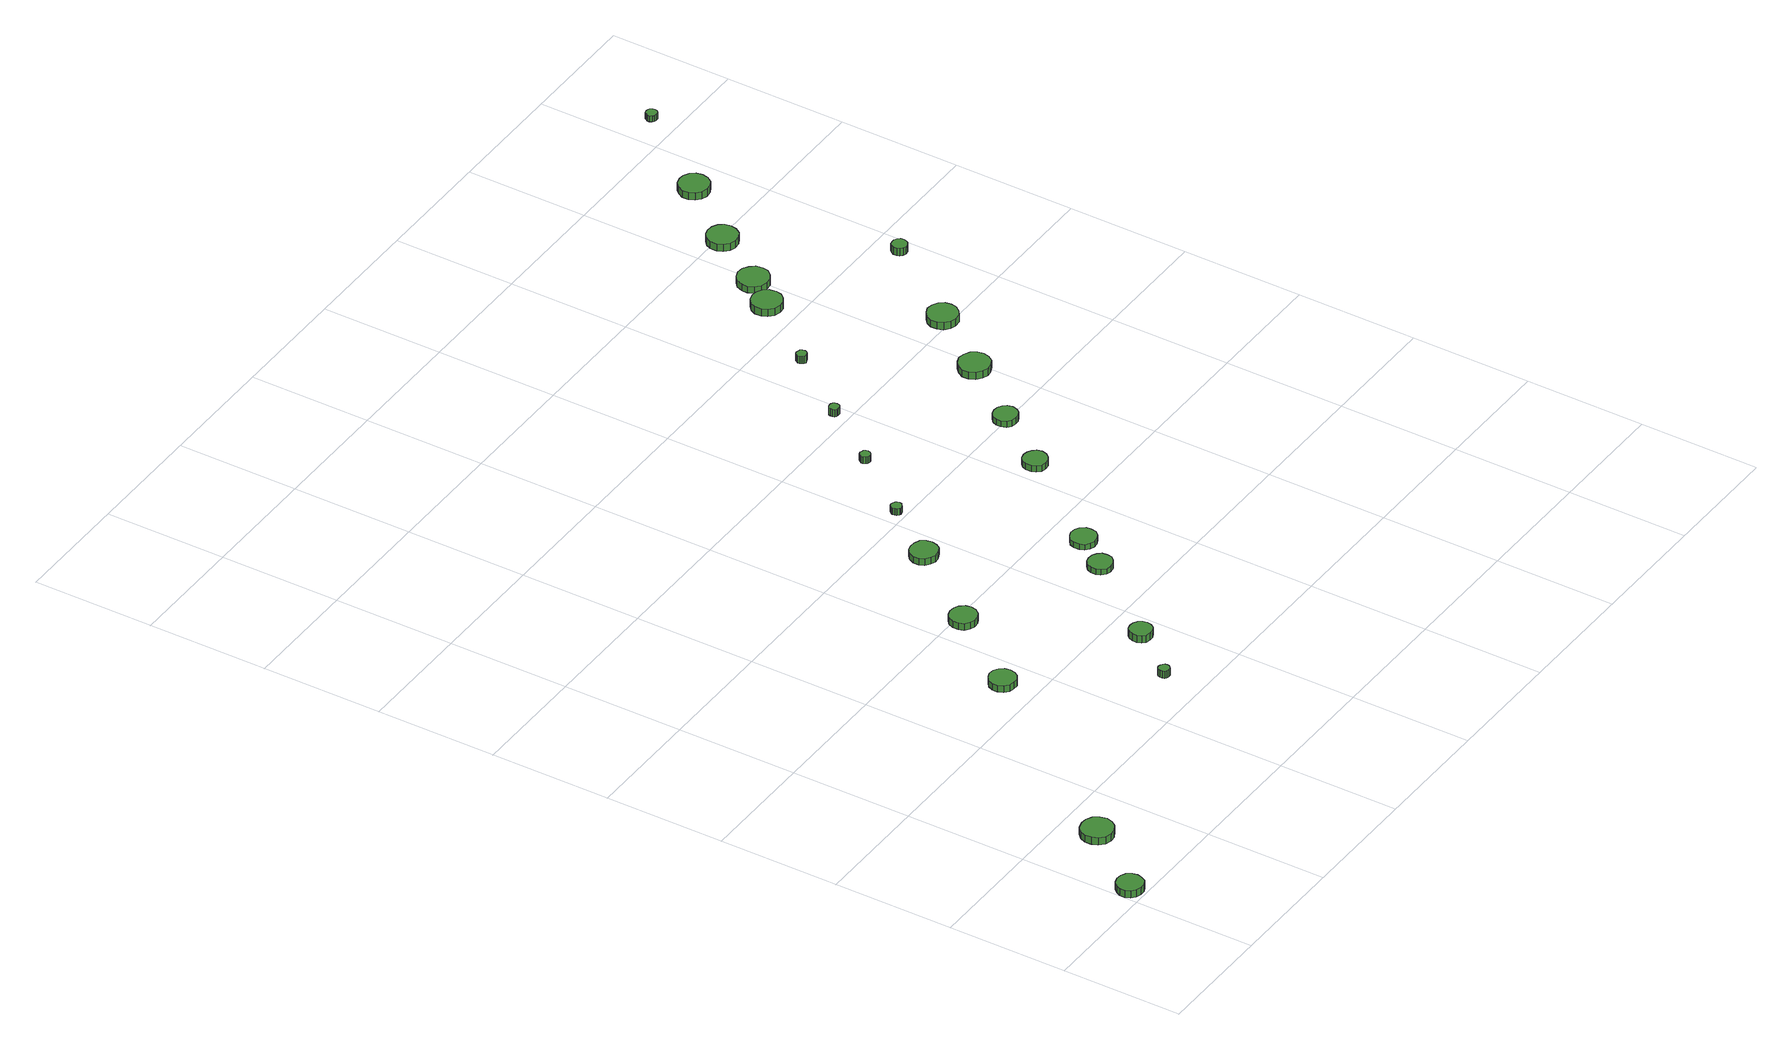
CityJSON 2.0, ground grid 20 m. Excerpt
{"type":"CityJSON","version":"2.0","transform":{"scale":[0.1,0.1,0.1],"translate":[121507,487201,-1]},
"CityObjects":{
"tree1":{"type":"SolitaryVegetationObject","attributes":{"function":"something"},"geometry":[{"type":"MultiSurface","lod":"1","boundaries":[[[0,1,2,3,4,5,6,7,8,9,10,11,12,13,14]],[[15,16,17,18,19,20,21,22,23,24,25,26,27,28,29]],[[0,29,28,1]],[[1,28,27,2]],[[2,27,26,3]],[[3,26,25,4]],[[4,25,24,5]],[[5,24,23,6]],[[6,23,22,7]],[[7,22,21,8]],[[8,21,20,9]],[[9,20,19,10]],[[10,19,18,11]],[[11,18,17,12]],[[12,17,16,13]],[[13,16,15,14]],[[14,15,29,0]]]}]},
"tree2":{"type":"SolitaryVegetationObject","attributes":{"function":"something"},"geometry":[{"type":"MultiSurface","lod":"1","boundaries":[[[30,31,32,33,34,35,36,37,38,39,40,41,42,43,44]],[[45,46,47,48,49,50,51,52,53,54,55,56,57,58,59]],[[30,59,58,31]],[[31,58,57,32]],[[32,57,56,33]],[[33,56,55,34]],[[34,55,54,35]],[[35,54,53,36]],[[36,53,52,37]],[[37,52,51,38]],[[38,51,50,39]],[[39,50,49,40]],[[40,49,48,41]],[[41,48,47,42]],[[42,47,46,43]],[[43,46,45,44]],[[44,45,59,30]]]}]},
"tree3":{"type":"SolitaryVegetationObject","attributes":{"function":"something"},"geometry":[{"type":"MultiSurface","lod":"1","boundaries":[[[60,61,62,63,64,65,66,67,68,69,70,71,72,73,74]],[[75,76,77,78,79,80,81,82,83,84,85,86,87,88,89]],[[60,89,88,61]],[[61,88,87,62]],[[62,87,86,63]],[[63,86,85,64]],[[64,85,84,65]],[[65,84,83,66]],[[66,83,82,67]],[[67,82,81,68]],[[68,81,80,69]],[[69,80,79,70]],[[70,79,78,71]],[[71,78,77,72]],[[72,77,76,73]],[[73,76,75,74]],[[74,75,89,60]]]}]},
"tree4":{"type":"SolitaryVegetationObject","attributes":{"function":"something"},"geometry":[{"type":"MultiSurface","lod":"1","boundaries":[[[90,91,92,93,94,95,96,97,98,99,100,101,102,103,104]],[[105,106,107,108,109,110,111,112,113,114,115,116,117,118,119]],[[90,119,118,91]],[[91,118,117,92]],[[92,117,116,93]],[[93,116,115,94]],[[94,115,114,95]],[[95,114,113,96]],[[96,113,112,97]],[[97,112,111,98]],[[98,111,110,99]],[[99,110,109,100]],[[100,109,108,101]],[[101,108,107,102]],[[102,107,106,103]],[[103,106,105,104]],[[104,105,119,90]]]}]},
"tree5":{"type":"SolitaryVegetationObject","attributes":{"function":"something"},"geometry":[{"type":"MultiSurface","lod":"1","boundaries":[[[120,121,122,123,124,125,126,127,128,129,130,131,132,133,134]],[[135,136,137,138,139,140,141,142,143,144,145,146,147,148,149]],[[120,149,148,121]],[[121,148,147,122]],[[122,147,146,123]],[[123,146,145,124]],[[124,145,144,125]],[[125,144,143,126]],[[126,143,142,127]],[[127,142,141,128]],[[128,141,140,129]],[[129,140,139,130]],[[130,139,138,131]],[[131,138,137,132]],[[132,137,136,133]],[[133,136,135,134]],[[134,135,149,120]]]}]},
"tree6":{"type":"SolitaryVegetationObject","attributes":{"function":"something"},"geometry":[{"type":"MultiSurface","lod":"1","boundaries":[[[150,151,152,153,154,155,156,157,158,159,160,161,162,163,164]],[[165,166,167,168,169,170,171,172,173,174,175,176,177,178,179]],[[150,179,178,151]],[[151,178,177,152]],[[152,177,176,153]],[[153,176,175,154]],[[154,175,174,155]],[[155,174,173,156]],[[156,173,172,157]],[[157,172,171,158]],[[158,171,170,159]],[[159,170,169,160]],[[160,169,168,161]],[[161,168,167,162]],[[162,167,166,163]],[[163,166,165,164]],[[164,165,179,150]]]}]},
"tree7":{"type":"SolitaryVegetationObject","attributes":{"function":"something"},"geometry":[{"type":"MultiSurface","lod":"1","boundaries":[[[180,181,182,183,184,185,186,187,188,189,190,191,192,193,194]],[[195,196,197,198,199,200,201,202,203,204,205,206,207,208,209]],[[180,209,208,181]],[[181,208,207,182]],[[182,207,206,183]],[[183,206,205,184]],[[184,205,204,185]],[[185,204,203,186]],[[186,203,202,187]],[[187,202,201,188]],[[188,201,200,189]],[[189,200,199,190]],[[190,199,198,191]],[[191,198,197,192]],[[192,197,196,193]],[[193,196,195,194]],[[194,195,209,180]]]}]},
"tree8":{"type":"SolitaryVegetationObject","attributes":{"function":"something"},"geometry":[{"type":"MultiSurface","lod":"1","boundaries":[[[210,211,212,213,214,215,216,217,218,219,220,221,222,223,224]],[[225,226,227,228,229,230,231,232,233,234,235,236,237,238,239]],[[210,239,238,211]],[[211,238,237,212]],[[212,237,236,213]],[[213,236,235,214]],[[214,235,234,215]],[[215,234,233,216]],[[216,233,232,217]],[[217,232,231,218]],[[218,231,230,219]],[[219,230,229,220]],[[220,229,228,221]],[[221,228,227,222]],[[222,227,226,223]],[[223,226,225,224]],[[224,225,239,210]]]}]},
"tree9":{"type":"SolitaryVegetationObject","attributes":{"function":"something"},"geometry":[{"type":"MultiSurface","lod":"1","boundaries":[[[240,241,242,243,244,245,246,247,248,249,250,251,252,253,254]],[[255,256,257,258,259,260,261,262,263,264,265,266,267,268,269]],[[240,269,268,241]],[[241,268,267,242]],[[242,267,266,243]],[[243,266,265,244]],[[244,265,264,245]],[[245,264,263,246]],[[246,263,262,247]],[[247,262,261,248]],[[248,261,260,249]],[[249,260,259,250]],[[250,259,258,251]],[[251,258,257,252]],[[252,257,256,253]],[[253,256,255,254]],[[254,255,269,240]]]}]},
"tree10":{"type":"SolitaryVegetationObject","attributes":{"function":"something"},"geometry":[{"type":"MultiSurface","lod":"1","boundaries":[[[270,271,272,273,274,275,276,277,278,279,280,281,282,283,284]],[[285,286,287,288,289,290,291,292,293,294,295,296,297,298,299]],[[270,299,298,271]],[[271,298,297,272]],[[272,297,296,273]],[[273,296,295,274]],[[274,295,294,275]],[[275,294,293,276]],[[276,293,292,277]],[[277,292,291,278]],[[278,291,290,279]],[[279,290,289,280]],[[280,289,288,281]],[[281,288,287,282]],[[282,287,286,283]],[[283,286,285,284]],[[284,285,299,270]]]}]},
"tree11":{"type":"SolitaryVegetationObject","attributes":{"function":"something"},"geometry":[{"type":"MultiSurface","lod":"1","boundaries":[[[300,301,302,303,304,305,306,307,308,309,310,311,312,313,314]],[[315,316,317,318,319,320,321,322,323,324,325,326,327,328,329]],[[300,329,328,301]],[[301,328,327,302]],[[302,327,326,303]],[[303,326,325,304]],[[304,325,324,305]],[[305,324,323,306]],[[306,323,322,307]],[[307,322,321,308]],[[308,321,320,309]],[[309,320,319,310]],[[310,319,318,311]],[[311,318,317,312]],[[312,317,316,313]],[[313,316,315,314]],[[314,315,329,300]]]}]},
"tree12":{"type":"SolitaryVegetationObject","attributes":{"function":"something"},"geometry":[{"type":"MultiSurface","lod":"1","boundaries":[[[330,331,332,333,334,335,336,337,338,339,340,341,342,343,344]],[[345,346,347,348,349,350,351,352,353,354,355,356,357,358,359]],[[330,359,358,331]],[[331,358,357,332]],[[332,357,356,333]],[[333,356,355,334]],[[334,355,354,335]],[[335,354,353,336]],[[336,353,352,337]],[[337,352,351,338]],[[338,351,350,339]],[[339,350,349,340]],[[340,349,348,341]],[[341,348,347,342]],[[342,347,346,343]],[[343,346,345,344]],[[344,345,359,330]]]}]},
"tree13":{"type":"SolitaryVegetationObject","attributes":{"function":"something"},"geometry":[{"type":"MultiSurface","lod":"1","boundaries":[[[360,361,362,363,364,365,366,367,368,369,370,371,372,373,374]],[[375,376,377,378,379,380,381,382,383,384,385,386,387,388,389]],[[360,389,388,361]],[[361,388,387,362]],[[362,387,386,363]],[[363,386,385,364]],[[364,385,384,365]],[[365,384,383,366]],[[366,383,382,367]],[[367,382,381,368]],[[368,381,380,369]],[[369,380,379,370]],[[370,379,378,371]],[[371,378,377,372]],[[372,377,376,373]],[[373,376,375,374]],[[374,375,389,360]]]}]},
"tree14":{"type":"SolitaryVegetationObject","attributes":{"function":"something"},"geometry":[{"type":"MultiSurface","lod":"1","boundaries":[[[390,391,392,393,394,395,396,397,398,399,400,401,402,403,404]],[[405,406,407,408,409,410,411,412,413,414,415,416,417,418,419]],[[390,419,418,391]],[[391,418,417,392]],[[392,417,416,393]],[[393,416,415,394]],[[394,415,414,395]],[[395,414,413,396]],[[396,413,412,397]],[[397,412,411,398]],[[398,411,410,399]],[[399,410,409,400]],[[400,409,408,401]],[[401,408,407,402]],[[402,407,406,403]],[[403,406,405,404]],[[404,405,419,390]]]}]},
"tree15":{"type":"SolitaryVegetationObject","attributes":{"function":"something"},"geometry":[{"type":"MultiSurface","lod":"1","boundaries":[[[420,421,422,423,424,425,426,427,428,429,430,431,432,433,434]],[[435,436,437,438,439,440,441,442,443,444,445,446,447,448,449]],[[420,449,448,421]],[[421,448,447,422]],[[422,447,446,423]],[[423,446,445,424]],[[424,445,444,425]],[[425,444,443,426]],[[426,443,442,427]],[[427,442,441,428]],[[428,441,440,429]],[[429,440,439,430]],[[430,439,438,431]],[[431,438,437,432]],[[432,437,436,433]],[[433,436,435,434]],[[434,435,449,420]]]}]},
"tree16":{"type":"SolitaryVegetationObject","attributes":{"function":"something"},"geometry":[{"type":"MultiSurface","lod":"1","boundaries":[[[450,451,452,453,454,455,456,457,458,459,460,461,462,463,464]],[[465,466,467,468,469,470,471,472,473,474,475,476,477,478,479]],[[450,479,478,451]],[[451,478,477,452]],[[452,477,476,453]],[[453,476,475,454]],[[454,475,474,455]],[[455,474,473,456]],[[456,473,472,457]],[[457,472,471,458]],[[458,471,470,459]],[[459,470,469,460]],[[460,469,468,461]],[[461,468,467,462]],[[462,467,466,463]],[[463,466,465,464]],[[464,465,479,450]]]}]},
"tree17":{"type":"SolitaryVegetationObject","attributes":{"function":"something"},"geometry":[{"type":"MultiSurface","lod":"1","boundaries":[[[480,481,482,483,484,485,486,487,488,489,490,491,492,493,494]],[[495,496,497,498,499,500,501,502,503,504,505,506,507,508,509]],[[480,509,508,481]],[[481,508,507,482]],[[482,507,506,483]],[[483,506,505,484]],[[484,505,504,485]],[[485,504,503,486]],[[486,503,502,487]],[[487,502,501,488]],[[488,501,500,489]],[[489,500,499,490]],[[490,499,498,491]],[[491,498,497,492]],[[492,497,496,493]],[[493,496,495,494]],[[494,495,509,480]]]}]},
"tree18":{"type":"SolitaryVegetationObject","attributes":{"function":"something"},"geometry":[{"type":"MultiSurface","lod":"1","boundaries":[[[510,511,512,513,514,515,516,517,518,519,520,521,522,523,524]],[[525,526,527,528,529,530,531,532,533,534,535,536,537,538,539]],[[510,539,538,511]],[[511,538,537,512]],[[512,537,536,513]],[[513,536,535,514]],[[514,535,534,515]],[[515,534,533,516]],[[516,533,532,517]],[[517,532,531,518]],[[518,531,530,519]],[[519,530,529,520]],[[520,529,528,521]],[[521,528,527,522]],[[522,527,526,523]],[[523,526,525,524]],[[524,525,539,510]]]}]},
"tree19":{"type":"SolitaryVegetationObject","attributes":{"function":"something"},"geometry":[{"type":"MultiSurface","lod":"1","boundaries":[[[540,541,542,543,544,545,546,547,548,549,550,551,552,553,554]],[[555,556,557,558,559,560,561,562,563,564,565,566,567,568,569]],[[540,569,568,541]],[[541,568,567,542]],[[542,567,566,543]],[[543,566,565,544]],[[544,565,564,545]],[[545,564,563,546]],[[546,563,562,547]],[[547,562,561,548]],[[548,561,560,549]],[[549,560,559,550]],[[550,559,558,551]],[[551,558,557,552]],[[552,557,556,553]],[[553,556,555,554]],[[554,555,569,540]]]}]},
"tree20":{"type":"SolitaryVegetationObject","attributes":{"function":"something"},"geometry":[{"type":"MultiSurface","lod":"1","boundaries":[[[570,571,572,573,574,575,576,577,578,579,580,581,582,583,584]],[[585,586,587,588,589,590,591,592,593,594,595,596,597,598,599]],[[570,599,598,571]],[[571,598,597,572]],[[572,597,596,573]],[[573,596,595,574]],[[574,595,594,575]],[[575,594,593,576]],[[576,593,592,577]],[[577,592,591,578]],[[578,591,590,579]],[[579,590,589,580]],[[580,589,588,581]],[[581,588,587,582]],[[582,587,586,583]],[[583,586,585,584]],[[584,585,599,570]]]}]},
"tree21":{"type":"SolitaryVegetationObject","attributes":{"function":"something"},"geometry":[{"type":"MultiSurface","lod":"1","boundaries":[[[600,601,602,603,604,605,606,607,608,609,610,611,612,613,614]],[[615,616,617,618,619,620,621,622,623,624,625,626,627,628,629]],[[600,629,628,601]],[[601,628,627,602]],[[602,627,626,603]],[[603,626,625,604]],[[604,625,624,605]],[[605,624,623,606]],[[606,623,622,607]],[[607,622,621,608]],[[608,621,620,609]],[[609,620,619,610]],[[610,619,618,611]],[[611,618,617,612]],[[612,617,616,613]],[[613,616,615,614]],[[614,615,629,600]]]}]},
"tree22":{"type":"SolitaryVegetationObject","attributes":{"function":"something"},"geometry":[{"type":"MultiSurface","lod":"1","boundaries":[[[630,631,632,633,634,635,636,637,638,639,640,641,642,643,644]],[[645,646,647,648,649,650,651,652,653,654,655,656,657,658,659]],[[630,659,658,631]],[[631,658,657,632]],[[632,657,656,633]],[[633,656,655,634]],[[634,655,654,635]],[[635,654,653,636]],[[636,653,652,637]],[[637,652,651,638]],[[638,651,650,639]],[[639,650,649,640]],[[640,649,648,641]],[[641,648,647,642]],[[642,647,646,643]],[[643,646,645,644]],[[644,645,659,630]]]}]},
"tree23":{"type":"SolitaryVegetationObject","attributes":{"function":"something"},"geometry":[{"type":"MultiSurface","lod":"1","boundaries":[[[660,661,662,663,664,665,666,667,668,669,670,671,672,673,674]],[[675,676,677,678,679,680,681,682,683,684,685,686,687,688,689]],[[660,689,688,661]],[[661,688,687,662]],[[662,687,686,663]],[[663,686,685,664]],[[664,685,684,665]],[[665,684,683,666]],[[666,683,682,667]],[[667,682,681,668]],[[668,681,680,669]],[[669,680,679,670]],[[670,679,678,671]],[[671,678,677,672]],[[672,677,676,673]],[[673,676,675,674]],[[674,675,689,660]]]}]}
},
"vertices":[
[44,26,20],[42,34,20],[37,42,20],[29,46,20],[20,47,20],[11,44,20],[5,38,20],[1,30,20],[1,21,20],[5,13,20],[11,7,20],[20,4,20],[29,5,20],[37,9,20],[42,17,20],[42,17,7],[37,9,7],[29,5,7],[20,4,7],[11,7,7],[5,13,7],[1,21,7],[1,30,7],[5,38,7],[11,44,7],[20,47,7],[29,46,7],[37,42,7],[42,34,7],[44,26,7],
[132,135,25],[129,146,25],[123,155,25],[113,160,25],[103,161,25],[92,158,25],[84,151,25],[80,141,25],[80,130,25],[84,120,25],[92,112,25],[103,109,25],[113,110,25],[123,116,25],[129,124,25],[129,124,12],[123,116,12],[113,110,12],[103,109,12],[92,112,12],[84,120,12],[80,130,12],[80,141,12],[84,151,12],[92,158,12],[103,161,12],[113,160,12],[123,155,12],[129,146,12],[132,135,12],
[371,455,21],[369,464,21],[364,471,21],[356,476,21],[347,477,21],[339,474,21],[332,468,21],[328,460,21],[328,451,21],[332,442,21],[339,436,21],[347,434,21],[356,434,21],[364,439,21],[369,446,21],[369,446,9],[364,439,9],[356,434,9],[347,434,9],[339,436,9],[332,442,9],[328,451,9],[328,460,9],[332,468,9],[339,474,9],[347,477,9],[356,476,9],[364,471,9],[369,464,9],[371,455,9],
[501,263,25],[501,266,25],[498,269,25],[495,271,25],[491,272,25],[488,271,25],[485,268,25],[484,265,25],[484,261,25],[485,257,25],[488,255,25],[491,254,25],[495,254,25],[498,256,25],[501,259,25],[501,259,12],[498,256,12],[495,254,12],[491,254,12],[488,255,12],[485,257,12],[484,261,12],[484,265,12],[485,268,12],[488,271,12],[491,272,12],[495,271,12],[498,269,12],[501,266,12],[501,263,12],
[475,589,18],[473,598,18],[467,606,18],[459,610,18],[450,611,18],[441,608,18],[434,602,18],[431,594,18],[431,584,18],[434,576,18],[441,570,18],[450,567,18],[459,568,18],[467,572,18],[473,580,18],[473,580,6],[467,572,6],[459,568,6],[450,567,6],[441,570,6],[434,576,6],[431,584,6],[431,594,6],[434,602,6],[441,608,6],[450,611,6],[459,610,6],[467,606,6],[473,598,6],[475,589,6],
[581,348,19],[579,355,19],[575,361,19],[568,365,19],[561,366,19],[553,364,19],[548,359,19],[545,352,19],[545,344,19],[548,337,19],[553,332,19],[561,330,19],[568,330,19],[575,334,19],[579,340,19],[579,340,6],[575,334,6],[568,330,6],[561,330,6],[553,332,6],[548,337,6],[545,344,6],[545,352,6],[548,359,6],[553,364,6],[561,366,6],[568,365,6],[575,361,6],[579,355,6],[581,348,6],
[580,724,18],[578,733,18],[573,741,18],[564,745,18],[555,746,18],[546,744,18],[539,737,18],[535,729,18],[535,719,18],[539,711,18],[546,705,18],[555,702,18],[564,703,18],[573,707,18],[578,715,18],[578,715,6],[573,707,6],[564,703,6],[555,702,6],[546,705,6],[539,711,6],[535,719,6],[535,729,6],[539,737,6],[546,744,6],[555,746,6],[564,745,6],[573,741,6],[578,733,6],[580,724,6],
[694,490,16],[693,498,16],[688,504,16],[681,508,16],[672,509,16],[664,507,16],[658,501,16],[655,494,16],[655,485,16],[658,478,16],[664,472,16],[672,470,16],[681,471,16],[688,475,16],[693,481,16],[693,481,6],[688,475,6],[681,471,6],[672,470,6],[664,472,6],[658,478,6],[655,485,6],[655,494,6],[658,501,6],[664,507,6],[672,509,6],[681,508,6],[688,504,6],[693,498,6],[694,490,6],
[637,817,18],[636,821,18],[634,823,18],[631,825,18],[627,826,18],[624,825,18],[621,822,18],[620,819,18],[620,815,18],[621,812,18],[624,809,18],[627,808,18],[631,809,18],[634,811,18],[636,813,18],[636,813,6],[634,811,6],[631,809,6],[627,808,6],[624,809,6],[621,812,6],[620,815,6],[620,819,6],[621,822,6],[624,825,6],[627,826,6],[631,825,6],[634,823,6],[636,821,6],[637,817,6],
[735,544,16],[734,552,16],[728,560,16],[721,564,16],[712,565,16],[704,562,16],[697,556,16],[694,548,16],[694,539,16],[697,531,16],[704,526,16],[712,523,16],[721,524,16],[728,528,16],[734,535,16],[734,535,6],[728,528,6],[721,524,6],[712,523,6],[704,526,6],[697,531,6],[694,539,6],[694,548,6],[697,556,6],[704,562,6],[712,565,6],[721,564,6],[728,560,6],[734,552,6],[735,544,6],
[720,924,18],[719,928,18],[717,931,18],[714,932,18],[711,933,18],[707,932,18],[705,929,18],[703,926,18],[703,923,18],[705,919,18],[707,917,18],[711,916,18],[714,916,18],[717,918,18],[719,921,18],[719,921,6],[717,918,6],[714,916,6],[711,916,6],[707,917,6],[705,919,6],[703,923,6],[703,926,6],[705,929,6],[707,932,6],[711,933,6],[714,932,6],[717,931,6],[719,928,6],[720,924,6],
[858,707,17],[856,715,17],[851,721,17],[844,725,17],[836,726,17],[828,724,17],[822,718,17],[819,711,17],[819,702,17],[822,695,17],[828,689,17],[836,687,17],[844,688,17],[851,692,17],[856,699,17],[856,699,6],[851,692,6],[844,688,6],[836,687,6],[828,689,6],[822,695,6],[819,702,6],[819,711,6],[822,718,6],[828,724,6],[836,726,6],[844,725,6],[851,721,6],[856,715,6],[858,707,6],
[793,1025,19],[793,1029,19],[791,1031,19],[788,1033,19],[784,1033,19],[781,1032,19],[778,1030,19],[777,1027,19],[777,1023,19],[778,1020,19],[781,1018,19],[784,1017,19],[788,1017,19],[791,1019,19],[793,1022,19],[793,1022,6],[791,1019,6],[788,1017,6],[784,1017,6],[781,1018,6],[778,1020,6],[777,1023,6],[777,1027,6],[778,1030,6],[781,1032,6],[784,1033,6],[788,1033,6],[791,1031,6],[793,1029,6],[793,1025,6],
[928,803,17],[926,811,17],[921,817,17],[914,821,17],[906,822,17],[898,820,17],[892,814,17],[889,807,17],[889,799,17],[892,791,17],[898,786,17],[906,784,17],[914,784,17],[921,788,17],[926,795,17],[926,795,6],[921,788,6],[914,784,6],[906,784,6],[898,786,6],[892,791,6],[889,799,6],[889,807,6],[892,814,6],[898,820,6],[906,822,6],[914,821,6],[921,817,6],[926,811,6],[928,803,6],
[872,1131,25],[871,1135,25],[869,1138,25],[866,1139,25],[862,1140,25],[859,1139,25],[857,1136,25],[855,1133,25],[855,1130,25],[857,1127,25],[859,1124,25],[862,1123,25],[866,1124,25],[869,1125,25],[871,1128,25],[871,1128,12],[869,1125,12],[866,1124,12],[862,1123,12],[859,1124,12],[857,1127,12],[855,1130,12],[855,1133,12],[857,1136,12],[859,1139,12],[862,1140,12],[866,1139,12],[869,1138,12],[871,1135,12],[872,1131,12],
[1014,908,19],[1012,918,19],[1006,927,19],[996,932,19],[986,934,19],[976,930,19],[968,923,19],[963,913,19],[963,903,19],[968,893,19],[976,886,19],[986,882,19],[996,884,19],[1006,889,19],[1012,898,19],[1012,898,6],[1006,889,6],[996,884,6],[986,882,6],[976,886,6],[968,893,6],[963,903,6],[963,913,6],[968,923,6],[976,930,6],[986,934,6],[996,932,6],[1006,927,6],[1012,918,6],[1014,908,6],
[972,1245,26],[970,1256,26],[964,1264,26],[955,1269,26],[945,1270,26],[935,1267,26],[927,1260,26],[923,1251,26],[923,1240,26],[927,1231,26],[935,1224,26],[945,1221,26],[955,1222,26],[964,1227,26],[970,1235,26],[970,1235,13],[964,1227,13],[955,1222,13],[945,1221,13],[935,1224,13],[927,1231,13],[923,1240,13],[923,1251,13],[927,1260,13],[935,1267,13],[945,1270,13],[955,1269,13],[964,1264,13],[970,1256,13],[972,1245,13],
[1086,1010,24],[1084,1020,24],[1078,1028,24],[1069,1033,24],[1059,1035,24],[1049,1031,24],[1041,1024,24],[1037,1015,24],[1037,1005,24],[1041,995,24],[1049,988,24],[1059,985,24],[1069,986,24],[1078,992,24],[1084,1000,24],[1084,1000,11],[1078,992,11],[1069,986,11],[1059,985,11],[1049,988,11],[1041,995,11],[1037,1005,11],[1037,1015,11],[1041,1024,11],[1049,1031,11],[1059,1035,11],[1069,1033,11],[1078,1028,11],[1084,1020,11],[1086,1010,11],
[1013,1294,24],[1011,1305,24],[1004,1313,24],[995,1319,24],[984,1320,24],[974,1316,24],[966,1309,24],[962,1299,24],[962,1289,24],[966,1279,24],[974,1272,24],[984,1269,24],[995,1270,24],[1004,1275,24],[1011,1284,24],[1011,1284,12],[1004,1275,12],[995,1270,12],[984,1269,12],[974,1272,12],[966,1279,12],[962,1289,12],[962,1299,12],[966,1309,12],[974,1316,12],[984,1320,12],[995,1319,12],[1004,1313,12],[1011,1305,12],[1013,1294,12],
[1080,1392,20],[1078,1402,20],[1072,1410,20],[1063,1415,20],[1052,1416,20],[1043,1413,20],[1035,1406,20],[1031,1397,20],[1031,1386,20],[1035,1377,20],[1043,1370,20],[1052,1367,20],[1063,1368,20],[1072,1373,20],[1078,1382,20],[1078,1382,7],[1072,1373,7],[1063,1368,7],[1052,1367,7],[1043,1370,7],[1035,1377,7],[1031,1386,7],[1031,1397,7],[1035,1406,7],[1043,1413,7],[1052,1416,7],[1063,1415,7],[1072,1410,7],[1078,1402,7],[1080,1392,7],
[1184,1155,24],[1183,1160,24],[1180,1164,24],[1175,1167,24],[1170,1167,24],[1165,1166,24],[1161,1162,24],[1159,1158,24],[1159,1152,24],[1161,1148,24],[1165,1144,24],[1170,1142,24],[1175,1143,24],[1180,1146,24],[1183,1150,24],[1183,1150,11],[1180,1146,11],[1175,1143,11],[1170,1142,11],[1165,1144,11],[1161,1148,11],[1159,1152,11],[1159,1158,11],[1161,1162,11],[1165,1166,11],[1170,1167,11],[1175,1167,11],[1180,1164,11],[1183,1160,11],[1184,1155,11],
[1166,1496,19],[1164,1506,19],[1158,1514,19],[1149,1519,19],[1139,1520,19],[1129,1517,19],[1122,1510,19],[1117,1501,19],[1117,1490,19],[1122,1481,19],[1129,1474,19],[1139,1471,19],[1149,1472,19],[1158,1477,19],[1164,1486,19],[1164,1486,6],[1158,1477,6],[1149,1472,6],[1139,1471,6],[1129,1474,6],[1122,1481,6],[1117,1490,6],[1117,1501,6],[1122,1510,6],[1129,1517,6],[1139,1520,6],[1149,1519,6],[1158,1514,6],[1164,1506,6],[1166,1496,6],
[1266,1643,18],[1265,1646,18],[1263,1650,18],[1260,1651,18],[1256,1652,18],[1252,1651,18],[1250,1648,18],[1248,1645,18],[1248,1641,18],[1250,1637,18],[1252,1635,18],[1256,1634,18],[1260,1634,18],[1263,1636,18],[1265,1639,18],[1265,1639,7],[1263,1636,7],[1260,1634,7],[1256,1634,7],[1252,1635,7],[1250,1637,7],[1248,1641,7],[1248,1645,7],[1250,1648,7],[1252,1651,7],[1256,1652,7],[1260,1651,7],[1263,1650,7],[1265,1646,7],[1266,1643,7]
]}
